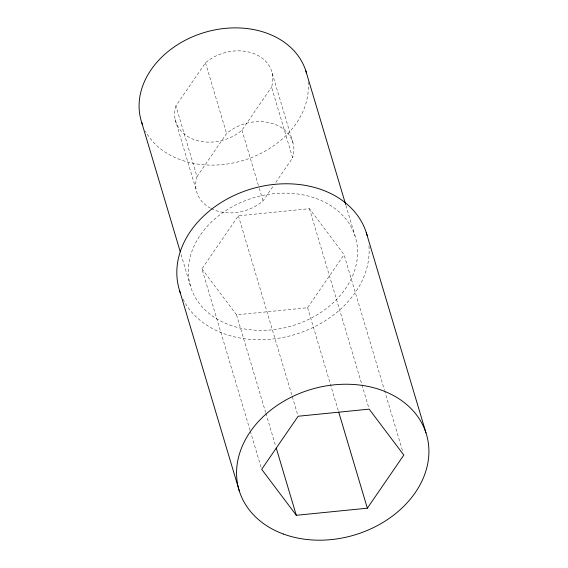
<?xml version="1.0" encoding="UTF-8"?>
<svg xmlns="http://www.w3.org/2000/svg" width="568" height="568" viewBox="0 0 568 568"><rect width="100%" height="100%" fill="white"/><g stroke="black" fill="none" stroke-linecap="round" stroke-linejoin="round"><path stroke-width="0.43" stroke-dasharray="2.84 2.13" d="M210.522 208.236A40.733 31.659 -16.6 0 1 196.989 176.648L175.903 105.904L205.495 62.807A40.733 31.659 -16.6 0 1 253.314 53.399A40.733 31.659 -16.6 0 1 271.539 87.096L292.626 157.84L275.075 183.407M196.989 176.648L226.582 133.558A40.733 31.659 -16.6 0 1 274.401 124.151A40.733 31.659 -16.6 0 1 292.626 157.84M175.903 105.904A40.733 31.659 -16.6 0 0 194.128 139.593A40.733 31.659 -16.6 0 0 241.947 130.193L271.539 87.096M250.034 430.253L201.924 268.87L238.375 215.79L309.432 208.676L344.045 254.649L384.309 389.705M211.268 208.626A40.733 31.659 -16.6 0 0 263.034 200.937L273.066 186.332M201.924 268.87L236.536 314.842L307.593 307.728L344.045 254.649M345.947 205.446L355.043 235.954M384.557 390.55L402.79 451.709M272.221 73.329L293.315 144.08M309.432 208.676L368.937 408.285M307.593 307.728L338.485 411.353M241.947 130.193L259.015 187.461M259.271 188.306L263.034 200.937M205.495 62.807L226.582 133.558M238.375 215.79L297.88 415.393M236.536 314.842L265.654 412.517M265.909 413.369L275.785 446.498M175.214 119.671L196.308 190.415M250.289 431.105L261.181 467.627M181.071 254.507L190.926 287.564M368.951 246.029A97.76 75.97 -16.6 0 1 293.273 334.978A97.76 75.97 -16.6 0 1 183.002 299.095M308.097 81.849A86.031 66.854 -16.6 0 1 243.317 160.417A86.031 66.854 -16.6 0 1 145.479 131.165M229.578 324.967A86.031 66.854 -16.6 0 0 357.599 253.292A86.031 66.854 -16.6 0 0 231.772 207.015A86.031 66.854 -16.6 0 0 229.578 324.967"/><path stroke-width="0.85" d="M367.354 508.19L403.805 455.103L369.193 409.137L298.136 416.245L261.685 469.324L296.297 515.297L367.354 508.19L338.741 412.205M366.232 232.44L425.993 432.894M305.776 70.695L345.699 204.601M276.289 448.195L296.297 515.297M141.659 122.297L180.312 251.965M179.737 291.079L239.49 491.54M180.581 293.514A97.76 75.97 -16.6 0 1 250.012 189.336A97.76 75.97 -16.6 0 1 367.205 235.734M142.525 124.761A86.031 66.854 -16.6 0 1 203.039 32.908A86.031 66.854 -16.6 0 1 306.521 73.194M283.425 534.041A97.76 75.97 -16.6 0 0 428.897 452.597A97.76 75.97 -16.6 0 0 285.91 400.007A97.76 75.97 -16.6 0 0 283.425 534.041"/></g></svg>
